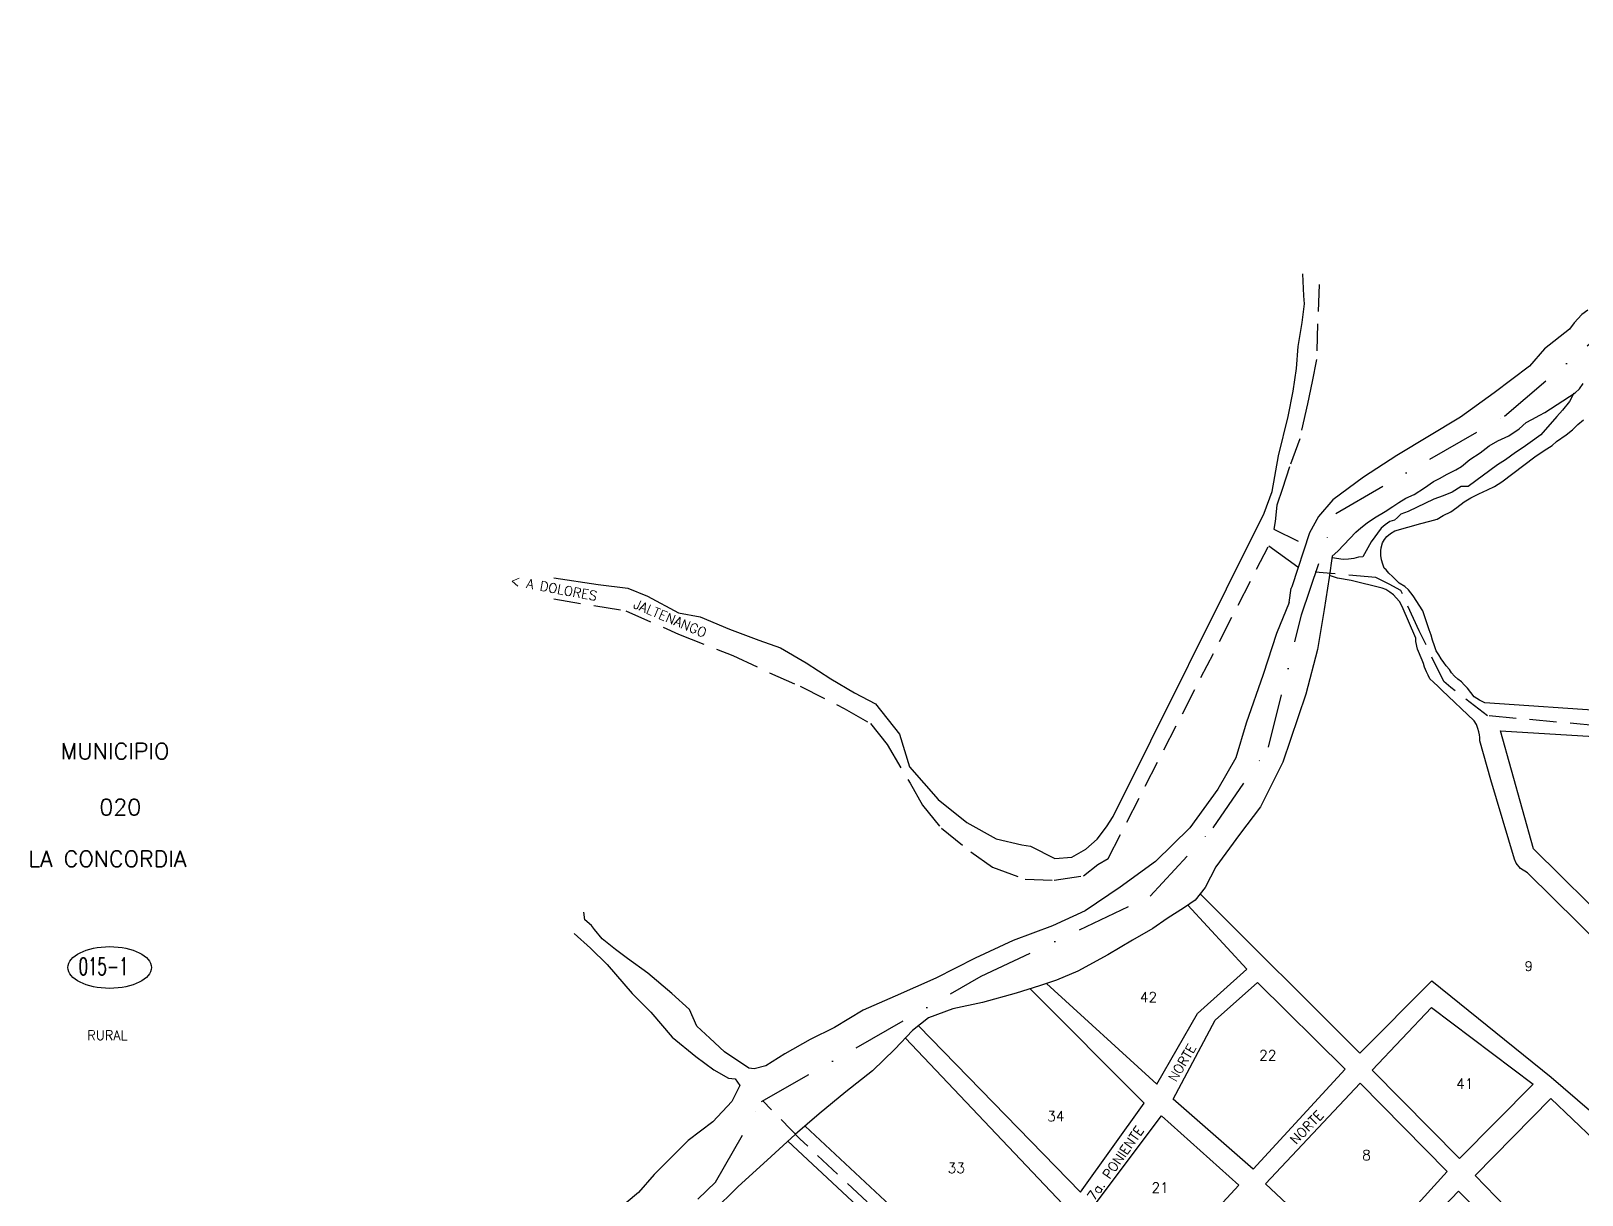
# Model space of a CAD drawing. Extents: x 527482 to 531218, y 1753527 to 1755999.
# Drawn here: x 528252 to 529396, y 1755065 to 1755924 of the extents above; entities that cross this region are included whole.
import ezdxf

# ---------------------------------------------------------------- set-up
doc = ezdxf.new("R2010")
doc.units = 0
doc.header["$LTSCALE"] = 80
doc.header["$MEASUREMENT"] = 0
doc.linetypes.add('DASHDOT', pattern=[1, 0.5, -0.25, 0, -0.25])
doc.linetypes.add('HIDDEN', pattern=[0.375, 0.25, -0.125])
doc.layers.get('0').update_dxf_attribs({"linetype": 'CONTINUOUS'})
for name, color, linetype in [('4', 9, 'CONTINUOUS'), ('6', 10, 'CONTINUOUS'), ('9', 5, 'CONTINUOUS'), ('C', 1, 'CONTINUOUS'), ('D', 6, 'CONTINUOUS'), ('F', 15, 'CONTINUOUS'), ('I', 11, 'CONTINUOUS')]:
    doc.layers.add(name, color=color, linetype=linetype)
doc.styles.add('ROMANS', font='ROMANS', dxfattribs={"height": 7})

# ---------------------------------------------------------------- blocks, each defined once
blk = doc.blocks.new('ELL')
blk.add_circle((0, 0), 1)

msp = doc.modelspace()

# ---------------------------------------------------------------- linework, layer by layer
at = {"layer": '4', "color": 9, "linetype": 'HIDDEN'}
for p, q in [((529243.856324, 1755520.70244), (529199.250411, 1755524.718688)), ((528819.135843, 1755106.478874), (528791.611554, 1755134.612321)), ((529394.175926, 1754567.91001), (528819.135843, 1755106.478874))]:
    msp.add_line(p, q, dxfattribs=at)
msp.add_lwpolyline([(529546.041727, 1755379.459172), (529484.41497, 1755342.616829), (529407.131204, 1755411.35909), (529326.16726, 1755418.724332), (529299.179278, 1755439.592518), (529294.143068, 1755444.080241), (529275.871476, 1755481.328891), (529262.380588, 1755511.093338), (529253.7904, 1755515.700021), (529243.856324, 1755520.70244)], dxfattribs=at)
at = {"layer": '6', "color": 10, "linetype": 'CONTINUOUS'}
for p, q in [((529190.863818, 1755728.458468), (529190.112893, 1755744.716073)), ((529191.188684, 1755722.569982), (529190.863818, 1755728.458468)), ((529189.525726, 1755708.92668), (529191.188684, 1755722.569982)), ((529186.578376, 1755691.13776), (529189.525726, 1755708.92668)), ((529185.373896, 1755674.958095), (529186.578376, 1755691.13776)), ((529183.029772, 1755658.26428), (529185.373896, 1755674.958095)), ((529179.199855, 1755639.391388), (529183.029772, 1755658.26428)), ((529172.175664, 1755610.573467), (529179.199855, 1755639.391388)), ((529167.486431, 1755584.180566), (529172.175664, 1755610.573467)), ((529161.533108, 1755568.190185), (529167.486431, 1755584.180566)), ((529050.20768, 1755344.320923), (529161.533108, 1755568.190185)), ((529165.045051, 1755543.988479), (529186.254871, 1755528.594127)), ((528637.549889, 1755520.52771), (528670.367696, 1755515.582388)), ((528670.367696, 1755515.582388), (528692.078562, 1755512.758501)), ((528692.078562, 1755512.758501), (528706.672223, 1755506.860849)), ((528706.672223, 1755506.860849), (528729.412374, 1755494.76295)), ((528729.412374, 1755494.76295), (528745.514098, 1755491.603064)), ((528745.514098, 1755491.603064), (528767.259351, 1755482.622483)), ((528767.259351, 1755482.622483), (528788.758665, 1755474.491067)), ((528788.758665, 1755474.491067), (528804.76018, 1755468.817087)), ((528804.76018, 1755468.817087), (528823.622922, 1755457.7131)), ((528823.622922, 1755457.7131), (528841.904708, 1755446.072694)), ((528841.904708, 1755446.072694), (528859.393, 1755435.583066)), ((528859.393, 1755435.583066), (528874.735618, 1755427.417262)), ((528874.735618, 1755427.417262), (528892.594299, 1755405.161797)), ((528892.594299, 1755405.161797), (528900.028187, 1755381.083553)), ((528900.028187, 1755381.083553), (528921.172186, 1755357.018413)), ((528921.172186, 1755357.018413), (528942.315199, 1755339.948)), ((528942.315199, 1755339.948), (528963.937975, 1755327.894637)), ((529045.147075, 1755336.688585), (529050.20768, 1755344.320923)), ((528963.937975, 1755327.894637), (528982.788599, 1755323.506033)), ((529029.942008, 1755320.227607), (529038.354737, 1755327.726333)), ((529038.354737, 1755327.726333), (529045.147075, 1755336.688585)), ((528982.788599, 1755323.506033), (528989.1801, 1755322.411911)), ((528989.1801, 1755322.411911), (529007.003408, 1755313.307867)), ((529007.003408, 1755313.307867), (529019.640679, 1755314.482883)), ((529019.640679, 1755314.482883), (529029.942008, 1755320.227607))]:
    msp.add_line(p, q, dxfattribs=at)
at = {"layer": '6', "color": 10, "linetype": 'HIDDEN'}
for p, q in [((529202.114521, 1755736.963226), (529200.956548, 1755707.911484)), ((529200.956548, 1755707.911484), (529200.18926, 1755681.642044)), ((529200.18926, 1755681.642044), (529197.01824, 1755665.260975)), ((529197.01824, 1755665.260975), (529193.567876, 1755648.891043)), ((529193.567876, 1755648.891043), (529187.783537, 1755623.101364)), ((529187.783537, 1755623.101364), (529180.244212, 1755602.417814)), ((529180.244212, 1755602.417814), (529175.12892, 1755586.394031)), ((529175.12892, 1755586.394031), (529170.996406, 1755573.968312)), ((529170.996406, 1755573.968312), (529169.679597, 1755561.989937)), ((529169.679597, 1755561.989937), (529168.618878, 1755556.436466)), ((529168.618878, 1755556.436466), (529192.219328, 1755544.863852)), ((529046.457672, 1755313.413984), (529164.464095, 1755543.452061)), ((528637.485051, 1755504.862196), (528690.690186, 1755496.102165)), ((528690.690186, 1755496.102165), (528729.557126, 1755478.891406)), ((528729.557126, 1755478.891406), (528769.563861, 1755463.225291)), ((528769.563861, 1755463.225291), (528796.751241, 1755450.390554)), ((528796.751241, 1755450.390554), (528819.301124, 1755440.538538)), ((528819.301124, 1755440.538538), (528851.662421, 1755424.140125)), ((528851.662421, 1755424.140125), (528871.08385, 1755413.013869)), ((528871.08385, 1755413.013869), (528883.332404, 1755397.417129)), ((528883.332404, 1755397.417129), (528900.387441, 1755369.038372)), ((528900.387441, 1755369.038372), (528909.52981, 1755352.72608)), ((528909.52981, 1755352.72608), (528923.398754, 1755335.665816)), ((528923.398754, 1755335.665816), (528945.089321, 1755318.29379)), ((528945.089321, 1755318.29379), (528961.147492, 1755307.021802)), ((528961.147492, 1755307.021802), (528985.13863, 1755298.23149)), ((529028.324571, 1755300.706953), (529038.726109, 1755308.965769)), ((529038.726109, 1755308.965769), (529046.457672, 1755313.413984)), ((528985.13863, 1755298.23149), (529006.648092, 1755297.374143)), ((529006.648092, 1755297.374143), (529028.324571, 1755300.706953))]:
    msp.add_line(p, q, dxfattribs=at)
at = {"layer": '6', "color": 10, "linetype": 'CONTINUOUS'}
for points in [[(529390.008969, 1755656.776853), (529386.73614, 1755650.670151), (529381.585876, 1755644.122177), (529377.458531, 1755639.469473), (529365.698908, 1755625.937347), (529357.816692, 1755620.402099), (529352.633304, 1755616.573336), (529347.029027, 1755612.948647), (529339.562604, 1755607.627665), (529333.542535, 1755603.78871), (529311.979945, 1755587.835955), (529306.959862, 1755587.774802), (529300.314831, 1755583.719033), (529293.654511, 1755580.918284), (529286.779926, 1755578.533327), (529267.643292, 1755569.513763), (529262.439519, 1755567.358361), (529259.957506, 1755565.026913), (529257.679567, 1755563.116354), (529254.345586, 1755562.029735), (529250.82027, 1755559.476377), (529247.919917, 1755557.139833), (529240.512098, 1755547.007938), (529234.37204, 1755535.84548), (529231.027866, 1755535.595542), (529227.691337, 1755534.718093), (529223.7222, 1755534.25134), (529219.750516, 1755533.993757), (529211.577593, 1755535.149404)], [(529417.973375, 1755421.975402), (529324.382602, 1755428.366554), (529320.385437, 1755430.200673), (529316.380628, 1755432.662302), (529314.038988, 1755435.980995), (529311.490726, 1755439.087971), (529308.950108, 1755441.567436), (529307.042097, 1755443.636205), (529304.506575, 1755445.697329), (529301.968505, 1755447.967624), (529299.637058, 1755450.449637), (529298.14229, 1755452.941843), (529295.808295, 1755455.633026), (529294.106905, 1755457.913513), (529291.979532, 1755460.816414), (529290.270498, 1755463.724412), (529288.352295, 1755466.629861), (529287.260579, 1755470.382183), (529285.745428, 1755474.547749), (529284.656261, 1755478.090901), (529283.143657, 1755482.047297), (529278.580366, 1755496.008186), (529271.540158, 1755507.219288), (529267.930758, 1755511.568544), (529265.18097, 1755514.045461), (529261.176161, 1755516.507089), (529258.423825, 1755519.193177), (529256.094925, 1755521.46602), (529253.554307, 1755523.945485), (529251.6412, 1755526.432594), (529250.161721, 1755527.669778), (529249.080198, 1755530.58542), (529247.996126, 1755533.710231), (529247.537018, 1755537.051857), (529247.496249, 1755540.398579), (529247.886561, 1755542.704547), (529248.889095, 1755546.273179), (529250.322709, 1755548.801056), (529251.97059, 1755550.913142), (529254.661773, 1755553.247138), (529257.985563, 1755555.170437), (529277.165513, 1755560.63411), (529283.838573, 1755562.389008), (529289.052537, 1755563.707729), (529293.621156, 1755566.482998), (529299.235625, 1755569.271006), (529303.592525, 1755572.252896), (529309.189157, 1755576.505096), (529313.964397, 1755579.492082), (529319.785488, 1755582.491809), (529326.236638, 1755585.29001), (529331.435314, 1755587.863752), (529336.832969, 1755591.276723), (529361.293364, 1755609.775191), (529368.139921, 1755614.461019), (529373.953368, 1755618.088256), (529377.055247, 1755621.054858), (529384.317597, 1755625.954952), (529388.876023, 1755629.566901), (529393.011013, 1755633.592094), (529397.153646, 1755636.989777)]]:
    msp.add_lwpolyline(points, dxfattribs=at)
at = {"layer": '9', "color": 5, "linetype": 'CONTINUOUS'}
for p, q in [((529391.052272, 1755656.998764), (529394.154151, 1755659.965366)), ((529394.154151, 1755659.965366), (529396.827498, 1755663.763552)), ((529368.635165, 1755642.500008), (529391.052272, 1755656.998764)), ((529349.536752, 1755630.342891), (529354.709948, 1755635.008335)), ((529354.709948, 1755635.008335), (529359.074492, 1755637.362715)), ((529359.074492, 1755637.362715), (529364.895583, 1755640.362442)), ((529364.895583, 1755640.362442), (529368.635165, 1755642.500008)), ((529333.953462, 1755621.575814), (529342.06778, 1755625.231079)), ((529342.06778, 1755625.231079), (529349.536752, 1755630.342891)), ((529313.202072, 1755607.724953), (529320.882762, 1755612.630143)), ((529320.882762, 1755612.630143), (529327.512505, 1755617.940933)), ((529327.512505, 1755617.940933), (529333.953462, 1755621.575814)), ((529296.595865, 1755597.062604), (529302.835296, 1755600.067426)), ((529302.835296, 1755600.067426), (529307.197292, 1755602.630977)), ((529307.197292, 1755602.630977), (529313.202072, 1755607.724953)), ((529279.77539, 1755586.816047), (529286.412778, 1755591.499327)), ((529286.412778, 1755591.499327), (529290.986492, 1755593.856255)), ((529290.986492, 1755593.856255), (529296.595865, 1755597.062604)), ((529260.868311, 1755576.12567), (529266.059344, 1755579.326923)), ((529266.059344, 1755579.326923), (529272.303871, 1755581.913405)), ((529272.303871, 1755581.913405), (529279.77539, 1755586.816047)), ((529242.805557, 1755564.817975), (529250.907134, 1755569.519091)), ((529250.907134, 1755569.519091), (529256.511411, 1755573.14378)), ((529256.511411, 1755573.14378), (529260.868311, 1755576.12567)), ((529229.12773, 1755554.191298), (529232.854572, 1755557.374715)), ((529232.854572, 1755557.374715), (529237.412998, 1755560.986663)), ((529237.412998, 1755560.986663), (529242.805557, 1755564.817975)), ((529215.909013, 1755540.222996), (529229.12773, 1755554.191298)), ((529211.687111, 1755536.437048), (529209.441381, 1755520.675248)), ((529211.687111, 1755536.437048), (529215.909013, 1755540.222996)), ((529209.441381, 1755520.675248), (529205.701523, 1755497.04238)), ((529179.889576, 1755502.268031), (529170.585114, 1755479.416537)), ((529205.701523, 1755497.04238), (529200.889812, 1755467.576696)), ((529170.585114, 1755479.416537), (529160.70068, 1755449.033897)), ((529200.889812, 1755467.576696), (529192.301887, 1755434.624292)), ((529160.70068, 1755449.033897), (529148.358809, 1755413.15346)), ((529192.301887, 1755434.624292), (529175.190874, 1755384.384999)), ((529148.358809, 1755413.15346), (529140.630198, 1755387.721066)), ((529140.630198, 1755387.721066), (529127.392656, 1755364.466766)), ((529175.190874, 1755384.384999), (529158.770192, 1755351.465013)), ((529127.392656, 1755364.466766), (529106.66949, 1755335.915085)), ((529158.770192, 1755351.465013), (529143.409244, 1755331.093226)), ((529106.66949, 1755335.915085), (529081.342229, 1755311.184157)), ((529143.409244, 1755331.093226), (529125.948142, 1755307.16791)), ((529081.342229, 1755311.184157), (529055.410758, 1755292.35285)), ((529125.948142, 1755307.16791), (529118.072816, 1755292.0935)), ((529055.410758, 1755292.35285), (529029.534959, 1755274.918259)), ((529118.072816, 1755292.0935), (529110.699521, 1755282.594832)), ((529110.699521, 1755282.594832), (529102.655212, 1755277.31972)), ((528660.502648, 1755268.08389), (528659.60796, 1755273.715301)), ((529029.534959, 1755274.918259), (529005.311969, 1755263.852903)), ((529090.018924, 1755269.149978), (529079.371446, 1755261.740327)), ((529102.655212, 1755277.31972), (529090.018924, 1755269.149978)), ((528652.548397, 1755258.048802), (528664.70689, 1755247.212039)), ((528665.374952, 1755263.97266), (528660.502648, 1755268.08389)), ((528667.498358, 1755261.090148), (528665.374952, 1755263.97266)), ((528673.097351, 1755254.152078), (528667.498358, 1755261.090148)), ((529005.311969, 1755263.852903), (528976.340136, 1755252.97683)), ((529079.371446, 1755261.740327), (529064.478141, 1755253.100972)), ((528664.70689, 1755247.212039), (528676.820847, 1755235.257903)), ((528683.132438, 1755246.197827), (528673.097351, 1755254.152078)), ((528691.82648, 1755239.695967), (528683.132438, 1755246.197827)), ((528976.340136, 1755252.97683), (528948.396603, 1755239.82147)), ((529064.478141, 1755253.100972), (529046.143637, 1755242.360481)), ((528676.820847, 1755235.257903), (528695.271618, 1755213.818199)), ((528706.778411, 1755228.747861), (528691.82648, 1755239.695967)), ((528948.396603, 1755239.82147), (528919.268889, 1755225.034586)), ((529046.143637, 1755242.360481), (529024.121992, 1755230.368018)), ((528724.647241, 1755213.766465), (528706.778411, 1755228.747861)), ((528919.268889, 1755225.034586), (528889.36995, 1755211.957166)), ((529008.468597, 1755223.717472), (528995.708847, 1755219.469677)), ((529024.121992, 1755230.368018), (529008.468597, 1755223.717472)), ((528695.271618, 1755213.818199), (528708.99483, 1755200.121193)), ((528737.610363, 1755202.058269), (528724.647241, 1755213.766465)), ((528889.36995, 1755211.957166), (528865.727917, 1755201.428228)), ((528978.70327, 1755213.992177), (528953.809265, 1755207.150378)), ((528995.708847, 1755219.469677), (528978.70327, 1755213.992177)), ((528708.99483, 1755200.121193), (528724.763508, 1755181.586271)), ((528742.997803, 1755189.812669), (528737.610363, 1755202.058269)), ((528865.727917, 1755201.428228), (528844.522034, 1755188.843675)), ((528931.797771, 1755202.431985), (528913.909625, 1755195.870515)), ((528953.809265, 1755207.150378), (528931.797771, 1755202.431985)), ((528752.709009, 1755180.752178), (528742.997803, 1755189.812669)), ((528844.522034, 1755188.843675), (528826.533681, 1755179.768111)), ((528913.909625, 1755195.870515), (528902.066833, 1755186.549996)), ((528724.763508, 1755181.586271), (528742.386397, 1755167.45404)), ((528763.504188, 1755170.809118), (528752.709009, 1755180.752178)), ((528826.533681, 1755179.768111), (528807.930967, 1755169.318098)), ((528902.066833, 1755186.549996), (528889.207858, 1755172.79338)), ((528742.386397, 1755167.45404), (528755.695669, 1755157.410771)), ((528781.484361, 1755158.621159), (528763.504188, 1755170.809118)), ((528807.930967, 1755169.318098), (528793.864558, 1755160.365997)), ((528889.207858, 1755172.79338), (528872.617206, 1755156.667418)), ((528755.695669, 1755157.410771), (528766.367385, 1755151.389657)), ((528785.384039, 1755158.185935), (528781.484361, 1755158.621159)), ((528793.864558, 1755160.365997), (528785.384039, 1755158.185935)), ((528872.617206, 1755156.667418), (528852.976043, 1755141.222622)), ((528766.367385, 1755151.389657), (528771.384436, 1755150.909896)), ((528774.82662, 1755146.016307), (528768.760969, 1755134.227216)), ((528771.384436, 1755150.909896), (528774.82662, 1755146.016307)), ((528768.760969, 1755134.227216), (528754.728947, 1755119.118419)), ((528852.976043, 1755141.222622), (528833.301477, 1755124.939794)), ((528833.301477, 1755124.939794), (528815.626854, 1755109.696401)), ((528754.728947, 1755119.118419), (528736.551309, 1755105.294014)), ((528815.626854, 1755109.696401), (528795.014047, 1755090.932883)), ((528736.551309, 1755105.294014), (528711.492257, 1755080.272606)), ((528795.014047, 1755090.932883), (528773.529806, 1755071.364738)), ((528711.492257, 1755080.272606), (528700.052269, 1755067.019006)), ((528700.052269, 1755067.019006), (528660.692002, 1755034.174008)), ((528773.529806, 1755071.364738), (528754.604196, 1755052.813759))]:
    msp.add_line(p, q, dxfattribs=at)
for points in [[(529400.350959, 1755717.989574), (529395.787437, 1755714.795966), (529390.213737, 1755708.661235), (529386.713902, 1755704.016176), (529368.273575, 1755689.356663), (529357.340441, 1755676.67141), (529331.221973, 1755656.897536), (529306.335594, 1755639.021482), (529259.399487, 1755610.83517), (529234.701893, 1755594.635024), (529212.101097, 1755578.042019), (529201.581206, 1755565.780202), (529195.035549, 1755553.566798), (529181.921069, 1755513.868023), (529181.440343, 1755512.891409)], [(529179.889576, 1755502.268031), (529181.440343, 1755512.891409)]]:
    msp.add_lwpolyline(points, dxfattribs=at)
at = {"layer": 'F', "color": 15, "linetype": 'CONTINUOUS'}
for p, q in [((529360.278606, 1755320.514003), (529591.854156, 1755091.06739)), ((529114.351337, 1755287.299294), (529232.106311, 1755169.757707)), ((529148.686019, 1755231.83813), (529105.169058, 1755278.968193)), ((529112.409667, 1755199.149997), (529148.686019, 1755231.83813)), ((529232.106311, 1755169.757707), (529285.151465, 1755223.041301)), ((529285.151465, 1755223.041301), (529373.254777, 1755152.100806)), ((529073.121129, 1755133.007429), (528989.041427, 1755217.322099)), ((529001.063267, 1755221.252195), (529082.348635, 1755146.908791)), ((529125.36067, 1755194.157182), (529156.687761, 1755222.006414)), ((529156.687761, 1755222.006414), (529221.280683, 1755157.878557)), ((529241.125218, 1755157.367361), (529284.930746, 1755203.464974)), ((529284.930746, 1755203.464974), (529359.902937, 1755147.037248)), ((528906.542425, 1755190.072377), (529026.010968, 1755067.176623)), ((529082.348635, 1755146.908791), (529112.409667, 1755199.149997)), ((529094.495995, 1755135.792685), (529125.36067, 1755194.157182)), ((529017.364418, 1755053.81168), (528896.847014, 1755180.9658)), ((529221.280683, 1755157.878557), (529153.433268, 1755084.200906)), ((529305.673603, 1755092.12213), (529241.125218, 1755157.367361)), ((529162.518981, 1755073.486622), (529232.344071, 1755147.645019)), ((529232.344071, 1755147.645019), (529296.613111, 1755082.410922)), ((529359.902937, 1755147.037248), (529305.673603, 1755092.12213)), ((529373.254777, 1755152.100806), (529434.918681, 1755098.721621)), ((529026.010968, 1755067.176623), (529073.121129, 1755133.007429)), ((529153.433268, 1755084.200906), (529094.495995, 1755135.792685)), ((529317.206603, 1755079.631574), (529372.910596, 1755136.446425)), ((529372.910596, 1755136.446425), (529511.717587, 1755003.890198)), ((529034.772801, 1755055.356099), (529085.893982, 1755123.545117)), ((529085.893982, 1755123.545117), (529142.886983, 1755072.310621)), ((528822.98837, 1755116.045305), (528953.16877, 1754994.537422)), ((528938.53254, 1754985.328246), (528810.256319, 1755104.807687)), ((529296.613111, 1755082.410922), (529230.486296, 1755009.783841)), ((529452.394245, 1754940.504711), (529317.206603, 1755079.631574)), ((529142.886983, 1755072.310621), (529086.177943, 1755011.339018)), ((529230.486296, 1755009.783841), (529162.518981, 1755073.486622)), ((529241.649893, 1755002.064396), (529304.995391, 1755068.087439)), ((529304.995391, 1755068.087439), (529366.079323, 1755007.17711))]:
    msp.add_line(p, q, dxfattribs=at)
for points in [[(529580.279667, 1755081.281058), (529355.827846, 1755302.810511), (529350.557824, 1755306.093532), (529347.37186, 1755310.029544), (529346.081166, 1755312.942637), (529328.631559, 1755371.515598), (529320.540636, 1755400.286798), (529320.721777, 1755402.590217), (529320.277957, 1755404.676822), (529319.831588, 1755406.972597), (529319.17605, 1755409.265825), (529318.094526, 1755412.181466), (529316.385493, 1755415.089463), (529292.471534, 1755437.601079), (529289.928368, 1755440.289714), (529286.334255, 1755443.383949), (529283.791089, 1755446.072584), (529282.502944, 1755448.776508), (529281.219895, 1755451.062091), (529279.712387, 1755454.600147), (529279.051753, 1755457.311714), (529278.184496, 1755459.811563), (529274.740948, 1755467.719259), (529273.414583, 1755473.560735), (529273.386554, 1755475.861606), (529263.267631, 1755499.378072), (529261.341783, 1755502.911032), (529259.005239, 1755505.811385), (529256.888058, 1755507.877606), (529254.143366, 1755509.936183), (529251.401222, 1755511.785589), (529248.4601, 1755512.795767), (529225.795834, 1755518.586513), (529215.735284, 1755520.137568), (529209.642438, 1755522.086383)], [(529360.278606, 1755320.514003), (529335.932592, 1755407.587136), (529404.601544, 1755403.402809), (529659.602164, 1755164.254191)]]:
    msp.add_lwpolyline(points, dxfattribs=at)
at = {"layer": 'I', "color": 11, "linetype": 'DASHDOT'}
for p, q in [((529189.042096, 1755493.229808), (529214.407004, 1755568.041195)), ((529164.719577, 1755395.434299), (529189.042096, 1755493.229808)), ((529124.022201, 1755336.062786), (529164.719577, 1755395.434299)), ((529077.52443, 1755285.595883), (529124.022201, 1755336.062786)), ((528952.901474, 1755226.491898), (529077.52443, 1755285.595883)), ((528790.862522, 1755134.185631), (528952.901474, 1755226.491898)), ((528756.869395, 1755074.546893), (528790.862522, 1755134.185631)), ((528568.785355, 1754897.384002), (528756.869395, 1755074.546893))]:
    msp.add_line(p, q, dxfattribs=at)
msp.add_lwpolyline([(529214.407004, 1755568.041195), (529338.848067, 1755639.812354), (529402.57463, 1755693.916218), (529446.990114, 1755736.426396), (529524.234433, 1755780.868856), (529655.549775, 1755834.97272), (529719.274237, 1755875.56157), (529761.758612, 1755923.874179)], dxfattribs=at)

# ---------------------------------------------------------------- block references
at = {"layer": '4', "color": 9, "xscale": 30.829344, "yscale": 15.414672, "zscale": 30.829344}
msp.add_blockref('ELL', (528309.913155, 1755232.991712), dxfattribs=at)

# ---------------------------------------------------------------- texts
at = {"layer": '4', "color": 9, "style": 'ROMANS'}
for s, height, p in [('MUNICIPIO', 12, (528273.762834, 1755386.611392)), ('020', 12, (528302.293043, 1755345.282775)), ('LA CONCORDIA', 12, (528249.845095, 1755307.151611)), ('RURAL', 7, (528293.403564, 1755179.501188))]:
    msp.add_text(s, height=height, dxfattribs=at).set_placement(p)
at = {"layer": '4', "color": 9, "style": 'ROMANS', "width": 0.63}
msp.add_text('015-1', height=12.84556, dxfattribs=at).set_placement((528287.013122, 1755227.391318))
at = {"layer": 'C', "color": 1, "style": 'ROMANS'}
for s, height, p in [('9', 7, (529353.688799, 1755230.502089)), ('42', 7.493243, (529069.724521, 1755207.299214)), ('22', 7.493243, (529157.762096, 1755164.487757)), ('41', 7.493243, (529303.06695, 1755143.527759)), ('34', 7.493243, (529001.43372, 1755119.542328)), ('8', 7.493243, (529233.797571, 1755090.829992)), ('33', 7.493243, (528928.038742, 1755081.312638)), ('21', 7.493243, (529078.391819, 1755066.853606))]:
    msp.add_text(s, height=height, dxfattribs=at).set_placement(p)
at = {"layer": 'D', "color": 6, "linetype": 'CONTINUOUS', "style": 'ROMANS'}
for s, rotation, p in [('< A DOLORES', 349.472995, (528604.993857, 1755515.325567)), ('JALTENANGO', 337.071693, (528695.610049, 1755498.560846)), ('NORTE', 59.407242, (529096.484554, 1755148.072029)), ('NORTE', 45.712133, (529184.936224, 1755101.925237)), ('7a. PONIENTE', 54.852695, (529036.230437, 1755060.332765))]:
    msp.add_text(s, height=7, rotation=rotation, dxfattribs=at).set_placement(p)

doc.saveas('drawing.dxf')
